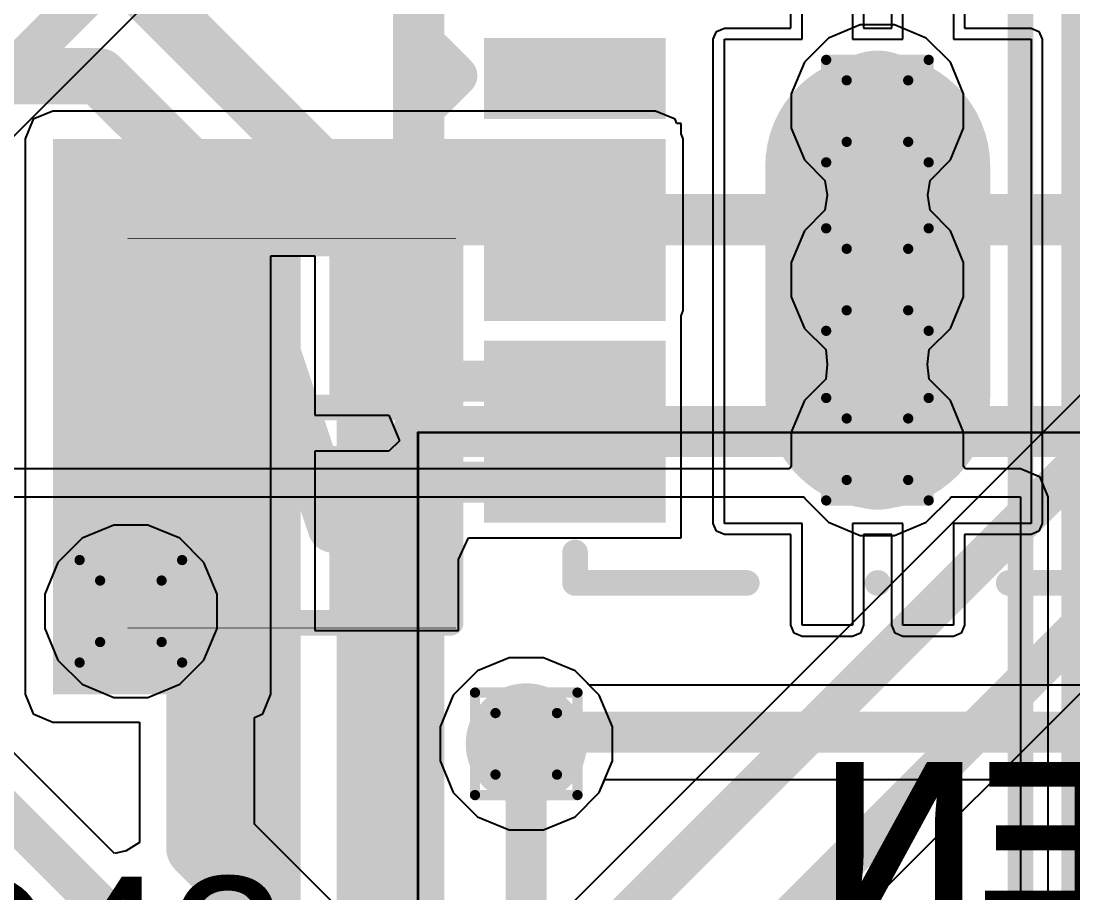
# Model space of a CAD drawing. Header units: inches. Extents: x -6 to 5433, y -4 to 5447.
# Drawn here: x 27.63 to 32.84, y 25.16 to 29.48 of the extents above; entities that cross this region are included whole.
import ezdxf

# ---------------------------------------------------------------- set-up
doc = ezdxf.new("R2010")
doc.units = ezdxf.units.IN
for name, color, linetype in [('Bottom Layer', 5, 'Continuous'), ('Bottom Overlay', 54, 'Continuous'), ('Dimensions', 6, 'Continuous'), ('Drill Drawing', 1, 'Continuous'), ('Ground', 16, 'Continuous'), ('Mechanical 4', 56, 'Continuous'), ('Power', 76, 'Continuous'), ('Top Layer', 1, 'Continuous'), ('Top Overlay', 2, 'Continuous'), ('Top Paste', 8, 'Continuous'), ('Top Solder', 216, 'Continuous'), ('Via Holes', 16, 'Continuous')]:
    doc.layers.add(name, color=color, linetype=linetype)
doc.styles.add('Arial', font='', dxfattribs={"height": 0.2})
doc.styles.add('Arial_Bold', font='', dxfattribs={"height": 0.2})
doc.styles.get('Arial').set_extended_font_data('Arial')
doc.styles.get('Arial_Bold').set_extended_font_data('Arial', bold=True)

# ---------------------------------------------------------------- blocks, each defined once
blk = doc.blocks.new('BL_R8812AF1_B_18')
at = {"layer": 'Bottom Overlay'}
blk.add_lwpolyline([(13.5, 8.9, 0.127, 0.127, 0), (-13.5, 8.9, 0.127, 0.127, 0)], format="xyseb", dxfattribs=at)
blk = doc.blocks.new('VSON_10_EP_3_3__41')
at = {"layer": 'Top Layer'}
for points in [[(-1.8999, 1.1461), (-1.0999, 1.1461), (-1.0999, 0.8461), (-1.8999, 0.8461)], [(-1.8999, 0.6462), (-1.0999, 0.6462), (-1.0999, 0.3462), (-1.8999, 0.3462)], [(-1.8999, 0.1461), (-1.0999, 0.1461), (-1.0999, -0.1539), (-1.8999, -0.1539)], [(-1.8999, -0.3538), (-1.0999, -0.3538), (-1.0999, -0.6538), (-1.8999, -0.6538)], [(-1.8999, -0.8539), (-1.0999, -0.8539), (-1.0999, -1.1539), (-1.8999, -1.1539)]]:
    blk.add_hatch(color=1, dxfattribs=at).paths.add_polyline_path(points)
h = blk.add_hatch(color=1, dxfattribs=at)
edge = h.paths.add_edge_path()
edge.add_arc((0.0015, -0.579), 0.456, 180, 360)
edge.add_line((0.4575, -0.579), (0.4575, 0.561))
edge.add_arc((0.0015, 0.561), 0.456, 0, 180)
edge.add_line((-0.4545, 0.561), (-0.4545, -0.579))
at = {"layer": 'Top Paste'}
for points in [[(-1.8999, 1.1461), (-1.0999, 1.1461), (-1.0999, 0.8461), (-1.8999, 0.8461)], [(-1.8999, 0.6462), (-1.0999, 0.6462), (-1.0999, 0.3462), (-1.8999, 0.3462)], [(-1.8999, 0.1461), (-1.0999, 0.1461), (-1.0999, -0.1539), (-1.8999, -0.1539)], [(-1.8999, -0.3538), (-1.0999, -0.3538), (-1.0999, -0.6538), (-1.8999, -0.6538)], [(-1.8999, -0.8539), (-1.0999, -0.8539), (-1.0999, -1.1539), (-1.8999, -1.1539)]]:
    blk.add_hatch(color=8, dxfattribs=at).paths.add_polyline_path(points)
h = blk.add_hatch(color=8, dxfattribs=at)
edge = h.paths.add_edge_path()
edge.add_arc((0.0015, -0.579), 0.456, 180, 360)
edge.add_line((0.4575, -0.579), (0.4575, 0.561))
edge.add_arc((0.0015, 0.561), 0.456, 0, 180)
edge.add_line((-0.4545, 0.561), (-0.4545, -0.579))
at = {"layer": 'Top Solder'}
for points in [[(-1.9507, 1.1969), (-1.0491, 1.1969), (-1.0491, 0.7953), (-1.9507, 0.7953)], [(-1.9507, 0.697), (-1.0491, 0.697), (-1.0491, 0.2954), (-1.9507, 0.2954)], [(-1.9507, 0.1969), (-1.0491, 0.1969), (-1.0491, -0.2047), (-1.9507, -0.2047)], [(-1.9507, -0.303), (-1.0491, -0.303), (-1.0491, -0.7046), (-1.9507, -0.7046)], [(-1.9507, -0.8031), (-1.0491, -0.8031), (-1.0491, -1.2047), (-1.9507, -1.2047)]]:
    blk.add_hatch(color=216, dxfattribs=at).paths.add_polyline_path(points)
h = blk.add_hatch(color=216, dxfattribs=at)
edge = h.paths.add_edge_path()
edge.add_arc((0.0015, -0.579), 0.5576, 180, 360)
edge.add_line((0.5591, -0.579), (0.5591, 0.561))
edge.add_arc((0.0015, 0.561), 0.5576, 0, 180)
edge.add_line((-0.5561, 0.561), (-0.5561, -0.579))
at = {"layer": 'Top Layer'}
for p, q in [((-0.3736, 1.191), (-0.3736, 1.7062)), ((-0.1235, 1.7062), (-0.1235, 1.191)), ((0.1264, 1.191), (0.1264, 1.7062)), ((0.3765, 1.7062), (0.3765, 1.191)), ((-0.7586, 1.191), (-0.7586, 1.191)), ((-0.7586, 1.191), (-0.3736, 1.191)), ((-0.7586, 0.8862), (-0.7586, 1.191)), ((-0.1235, 1.191), (0.1264, 1.191)), ((0.3765, 1.191), (0.7614, 1.191)), ((0.7614, 1.191), (0.7614, -1.209)), ((-0.7586, -1.209), (-0.7586, 0.8862)), ((-0.7586, 0.8862), (-0.7586, 0.8862)), ((-0.3736, -1.209), (-0.7586, -1.209)), ((-0.3736, -1.7138), (-0.3736, -1.209)), ((0.1264, -1.209), (-0.1235, -1.209)), ((-0.1235, -1.209), (-0.1235, -1.7138)), ((0.1264, -1.7138), (0.1264, -1.209)), ((0.7614, -1.209), (0.3765, -1.209)), ((0.3765, -1.209), (0.3765, -1.7138)), ((-0.1235, -1.7138), (-0.3736, -1.7138)), ((0.3765, -1.7138), (0.1264, -1.7138))]:
    blk.add_line(p, q, dxfattribs=at)
at = {"layer": 'Top Overlay'}
for points in [[(-2.2098, 1.1374, 0.2, 0.2, 0), (-2.0828, 1.0104, 0.2, 0.2, 0)], [(-2.2098, 0.8834, 0.2, 0.2, 0), (-2.2098, 1.1374, 0.2, 0.2, 0)], [(-2.2098, 0.8834, 0.2, 0.2, 0), (-2.0828, 1.0104, 0.2, 0.2, 0)], [(-1.4986, -1.5038, 0.127, 0.127, 0), (-1.4986, -1.3529, 0.127, 0.127, 0)], [(-1.4986, -1.5038, 0.127, 0.127, 0), (-0.6477, -1.5038, 0.127, 0.127, 0)], [(0.0005, -1.5038, 0.127, 0.127, 0), (0.0023, -1.5038, 0.127, 0.127, 0)], [(0.6505, -1.5038, 0.127, 0.127, 0), (1.5014, -1.5038, 0.127, 0.127, 0)]]:
    blk.add_lwpolyline(points, format="xyseb", dxfattribs=at)
for points in [[(-2.2598, 1.1374, 0.1, 0.1, 1), (-2.1598, 1.1374, 0.1, 0.1, 1)], [(-2.2598, 1.1374, 0.1, 0.1, 1), (-2.1598, 1.1374, 0.1, 0.1, 1)], [(-2.1328, 1.0104, 0.1, 0.1, 1), (-2.0328, 1.0104, 0.1, 0.1, 1)], [(-2.1328, 1.0104, 0.1, 0.1, 1), (-2.0328, 1.0104, 0.1, 0.1, 1)], [(-2.2598, 0.8834, 0.1, 0.1, 1), (-2.1598, 0.8834, 0.1, 0.1, 1)], [(-2.2598, 0.8834, 0.1, 0.1, 1), (-2.1598, 0.8834, 0.1, 0.1, 1)], [(-1.5304, -1.3529, 0.0635, 0.0635, 1), (-1.4668, -1.3529, 0.0635, 0.0635, 1)], [(-1.5304, -1.5038, 0.0635, 0.0635, 1), (-1.4668, -1.5038, 0.0635, 0.0635, 1)], [(-1.5304, -1.5038, 0.0635, 0.0635, 1), (-1.4668, -1.5038, 0.0635, 0.0635, 1)], [(-0.6795, -1.5038, 0.0635, 0.0635, 1), (-0.616, -1.5038, 0.0635, 0.0635, 1)], [(-0.0312, -1.5038, 0.0635, 0.0635, 1), (0.0323, -1.5038, 0.0635, 0.0635, 1)], [(-0.0295, -1.5038, 0.0635, 0.0635, 1), (0.034, -1.5038, 0.0635, 0.0635, 1)], [(0.6188, -1.5038, 0.0635, 0.0635, 1), (0.6823, -1.5038, 0.0635, 0.0635, 1)]]:
    blk.add_lwpolyline(points, format="xyseb", close=True, dxfattribs=at)
at = {"layer": 'Top Solder'}
for p, q in [((-0.4285, 1.246), (-0.4285, 1.7062)), ((-0.0686, 1.7062), (-0.0686, 1.246)), ((0.0715, 1.246), (0.0715, 1.7062)), ((0.4314, 1.7062), (0.4314, 1.246)), ((-0.8136, 1.191), (-0.7975, 1.2299)), ((-0.7975, 1.2299), (-0.7586, 1.246)), ((-0.7586, 1.246), (-0.4285, 1.246)), ((-0.0686, 1.246), (0.0715, 1.246)), ((0.4314, 1.246), (0.7614, 1.246)), ((0.7614, 1.246), (0.8003, 1.2299)), ((0.8003, 1.2299), (0.8164, 1.191)), ((-0.8136, 0.8862), (-0.8136, 1.191)), ((0.8164, 1.191), (0.8164, -1.209)), ((-0.8136, -1.209), (-0.8136, 0.8862)), ((-0.8136, 0.8862), (-0.8136, 0.8862)), ((-0.7975, -1.2479), (-0.8136, -1.209)), ((-0.7586, -1.264), (-0.7975, -1.2479)), ((0.8003, -1.2479), (0.7614, -1.264)), ((0.8164, -1.209), (0.8003, -1.2479)), ((-0.4285, -1.264), (-0.7586, -1.264)), ((-0.4285, -1.7138), (-0.4285, -1.264)), ((0.0715, -1.264), (-0.0686, -1.264)), ((-0.0686, -1.264), (-0.0686, -1.7138)), ((0.0715, -1.7138), (0.0715, -1.264)), ((0.7614, -1.264), (0.4314, -1.264)), ((0.4314, -1.264), (0.4314, -1.7138)), ((-0.4124, -1.7527), (-0.4285, -1.7138)), ((-0.0686, -1.7138), (-0.0847, -1.7527)), ((0.0876, -1.7527), (0.0715, -1.7138)), ((0.4314, -1.7138), (0.4153, -1.7527)), ((-0.3736, -1.7688), (-0.4124, -1.7527)), ((-0.1235, -1.7688), (-0.3736, -1.7688)), ((-0.0847, -1.7527), (-0.1235, -1.7688)), ((0.1264, -1.7688), (0.0876, -1.7527)), ((0.3765, -1.7688), (0.1264, -1.7688)), ((0.4153, -1.7527), (0.3765, -1.7688))]:
    blk.add_line(p, q, dxfattribs=at)
blk = doc.blocks.new('R___0402_57')
at = {"layer": 'Top Layer'}
for points in [[(-0.6985, -0.3175), (-0.6985, 0.3175), (-0.2413, 0.3175), (-0.2413, -0.3175)], [(0.2413, -0.3175), (0.2413, 0.3175), (0.6985, 0.3175), (0.6985, -0.3175)]]:
    blk.add_hatch(color=1, dxfattribs=at).paths.add_polyline_path(points)
at = {"layer": 'Top Paste'}
for points in [[(-0.6985, -0.3175), (-0.6985, 0.3175), (-0.2413, 0.3175), (-0.2413, -0.3175)], [(0.2413, -0.3175), (0.2413, 0.3175), (0.6985, 0.3175), (0.6985, -0.3175)]]:
    blk.add_hatch(color=8, dxfattribs=at).paths.add_polyline_path(points)
at = {"layer": 'Top Solder'}
for points in [[(-0.7535, -0.3725), (-0.7535, 0.3725), (-0.1863, 0.3725), (-0.1863, -0.3725)], [(0.1863, -0.3725), (0.1863, 0.3725), (0.7535, 0.3725), (0.7535, -0.3725)]]:
    blk.add_hatch(color=216, dxfattribs=at).paths.add_polyline_path(points)
at = {"layer": 'Top Overlay'}
for points in [[(-0.7874, -0.4064, 0.127, 0.127, 0), (-0.7874, 0.4064, 0.127, 0.127, 0)], [(-0.7874, 0.4064, 0.127, 0.127, 0), (0.7874, 0.4064, 0.127, 0.127, 0)], [(0.7874, -0.4064, 0.127, 0.127, 0), (0.7874, 0.4064, 0.127, 0.127, 0)], [(-0.7874, -0.4064, 0.127, 0.127, 0), (0.7874, -0.4064, 0.127, 0.127, 0)], [(-0.8128, -0.4318, 0.00323, 0.00323, 0), (0.8128, -0.4318, 0.00323, 0.00323, 0)]]:
    blk.add_lwpolyline(points, format="xyseb", dxfattribs=at)
for points in [[(-0.8191, 0.4064, 0.0635, 0.0635, 1), (-0.7556, 0.4064, 0.0635, 0.0635, 1)], [(-0.8191, 0.4064, 0.0635, 0.0635, 1), (-0.7556, 0.4064, 0.0635, 0.0635, 1)], [(0.7556, 0.4064, 0.0635, 0.0635, 1), (0.8191, 0.4064, 0.0635, 0.0635, 1)], [(0.7556, 0.4064, 0.0635, 0.0635, 1), (0.8191, 0.4064, 0.0635, 0.0635, 1)], [(-0.8191, -0.4064, 0.0635, 0.0635, 1), (-0.7556, -0.4064, 0.0635, 0.0635, 1)], [(-0.8191, -0.4064, 0.0635, 0.0635, 1), (-0.7556, -0.4064, 0.0635, 0.0635, 1)], [(0.7556, -0.4064, 0.0635, 0.0635, 1), (0.8191, -0.4064, 0.0635, 0.0635, 1)], [(0.7556, -0.4064, 0.0635, 0.0635, 1), (0.8191, -0.4064, 0.0635, 0.0635, 1)], [(-0.8136, -0.4318, 0.00161, 0.00161, 1), (-0.812, -0.4318, 0.00161, 0.00161, 1)], [(0.812, -0.4318, 0.00161, 0.00161, 1), (0.8136, -0.4318, 0.00161, 0.00161, 1)]]:
    blk.add_lwpolyline(points, format="xyseb", close=True, dxfattribs=at)
blk = doc.blocks.new('R___0402_60')
at = {"layer": 'Top Layer'}
for points in [[(-0.6985, -0.3175), (-0.6985, 0.3175), (-0.2413, 0.3175), (-0.2413, -0.3175)], [(0.2413, -0.3175), (0.2413, 0.3175), (0.6985, 0.3175), (0.6985, -0.3175)]]:
    blk.add_hatch(color=1, dxfattribs=at).paths.add_polyline_path(points)
at = {"layer": 'Top Paste'}
for points in [[(-0.6985, -0.3175), (-0.6985, 0.3175), (-0.2413, 0.3175), (-0.2413, -0.3175)], [(0.2413, -0.3175), (0.2413, 0.3175), (0.6985, 0.3175), (0.6985, -0.3175)]]:
    blk.add_hatch(color=8, dxfattribs=at).paths.add_polyline_path(points)
at = {"layer": 'Top Solder'}
for points in [[(-0.7535, -0.3725), (-0.7535, 0.3725), (-0.1863, 0.3725), (-0.1863, -0.3725)], [(0.1863, -0.3725), (0.1863, 0.3725), (0.7535, 0.3725), (0.7535, -0.3725)]]:
    blk.add_hatch(color=216, dxfattribs=at).paths.add_polyline_path(points)
at = {"layer": 'Top Overlay'}
for points in [[(-0.7874, 0.4064, 0.127, 0.127, 0), (-0.7874, -0.4064, 0.127, 0.127, 0)], [(0.7874, 0.4064, 0.127, 0.127, 0), (-0.7874, 0.4064, 0.127, 0.127, 0)], [(0.7874, 0.4064, 0.127, 0.127, 0), (0.7874, -0.4064, 0.127, 0.127, 0)], [(0.7874, -0.4064, 0.127, 0.127, 0), (-0.7874, -0.4064, 0.127, 0.127, 0)], [(0.8128, -0.4318, 0.00323, 0.00323, 0), (-0.8128, -0.4318, 0.00323, 0.00323, 0)]]:
    blk.add_lwpolyline(points, format="xyseb", dxfattribs=at)
for points in [[(-0.8191, 0.4064, 0.0635, 0.0635, 1), (-0.7556, 0.4064, 0.0635, 0.0635, 1)], [(-0.8191, 0.4064, 0.0635, 0.0635, 1), (-0.7556, 0.4064, 0.0635, 0.0635, 1)], [(0.7556, 0.4064, 0.0635, 0.0635, 1), (0.8191, 0.4064, 0.0635, 0.0635, 1)], [(0.7556, 0.4064, 0.0635, 0.0635, 1), (0.8191, 0.4064, 0.0635, 0.0635, 1)], [(-0.8191, -0.4064, 0.0635, 0.0635, 1), (-0.7556, -0.4064, 0.0635, 0.0635, 1)], [(-0.8191, -0.4064, 0.0635, 0.0635, 1), (-0.7556, -0.4064, 0.0635, 0.0635, 1)], [(0.7556, -0.4064, 0.0635, 0.0635, 1), (0.8191, -0.4064, 0.0635, 0.0635, 1)], [(0.7556, -0.4064, 0.0635, 0.0635, 1), (0.8191, -0.4064, 0.0635, 0.0635, 1)], [(-0.8136, -0.4318, 0.00161, 0.00161, 1), (-0.812, -0.4318, 0.00161, 0.00161, 1)], [(0.812, -0.4318, 0.00161, 0.00161, 1), (0.8136, -0.4318, 0.00161, 0.00161, 1)]]:
    blk.add_lwpolyline(points, format="xyseb", close=True, dxfattribs=at)

msp = doc.modelspace()

# ---------------------------------------------------------------- hatches: boundary and pattern name
at = {"layer": 'Bottom Layer'}
h = msp.add_hatch(color=5, dxfattribs=at)
edge = h.paths.add_edge_path()
edge.add_arc((31.8743, 29.0379), 0.3, 0, 360)
h = msp.add_hatch(color=5, dxfattribs=at)
edge = h.paths.add_edge_path()
edge.add_arc((31.8743, 28.203), 0.3, 0, 360)
h = msp.add_hatch(color=5, dxfattribs=at)
edge = h.paths.add_edge_path()
edge.add_arc((31.8743, 27.3621), 0.3, 0, 360)
h = msp.add_hatch(color=5, dxfattribs=at)
edge = h.paths.add_edge_path()
edge.add_arc((28.1741, 26.5587), 0.3, 0, 360)
h = msp.add_hatch(color=5, dxfattribs=at)
edge = h.paths.add_edge_path()
edge.add_arc((30.1337, 25.9018), 0.3, 0, 360)
at = {"layer": 'Ground'}
h = msp.add_hatch(color=16, dxfattribs=at)
edge = h.paths.add_edge_path()
edge.add_arc((31.8743, 29.0379), 0.3, 0, 360)
h = msp.add_hatch(color=16, dxfattribs=at)
edge = h.paths.add_edge_path()
edge.add_arc((31.8743, 28.203), 0.3, 0, 360)
h = msp.add_hatch(color=16, dxfattribs=at)
edge = h.paths.add_edge_path()
edge.add_arc((31.8743, 27.3621), 0.3, 0, 360)
h = msp.add_hatch(color=16, dxfattribs=at)
edge = h.paths.add_edge_path()
edge.add_arc((28.1741, 26.5587), 0.3, 0, 360)
h = msp.add_hatch(color=16, dxfattribs=at)
edge = h.paths.add_edge_path()
edge.add_arc((30.1337, 25.9018), 0.3, 0, 360)
at = {"layer": 'Power'}
h = msp.add_hatch(color=76, dxfattribs=at)
edge = h.paths.add_edge_path()
edge.add_arc((31.8743, 29.0379), 0.3, 0, 360)
h = msp.add_hatch(color=76, dxfattribs=at)
edge = h.paths.add_edge_path()
edge.add_arc((31.8743, 28.203), 0.3, 0, 360)
h = msp.add_hatch(color=76, dxfattribs=at)
edge = h.paths.add_edge_path()
edge.add_arc((31.8743, 27.3621), 0.3, 0, 360)
h = msp.add_hatch(color=76, dxfattribs=at)
edge = h.paths.add_edge_path()
edge.add_arc((28.1741, 26.5587), 0.3, 0, 360)
h = msp.add_hatch(color=76, dxfattribs=at)
edge = h.paths.add_edge_path()
edge.add_arc((30.1337, 25.9018), 0.3, 0, 360)
at = {"layer": 'Top Layer'}
h = msp.add_hatch(color=1, dxfattribs=at)
edge = h.paths.add_edge_path()
edge.add_arc((31.8743, 29.0379), 0.3, 0, 360)
for points in [[(27.7876, 26.1473), (28.7303, 26.1473), (28.7303, 28.9), (27.7876, 28.9)], [(28.1842, 28.4577), (30.7744, 28.4577), (30.7744, 28.9), (28.1842, 28.9)], [(29.9744, 28.0491), (30.7744, 28.0491), (30.7744, 28.8492), (29.9744, 28.8492)]]:
    msp.add_hatch(color=1, dxfattribs=at).paths.add_polyline_path(points)
h = msp.add_hatch(color=1, dxfattribs=at)
edge = h.paths.add_edge_path()
edge.add_arc((31.8743, 28.203), 0.3, 0, 360)
h = msp.add_hatch(color=1, dxfattribs=at)
edge = h.paths.add_edge_path()
edge.add_arc((31.8743, 27.3621), 0.3, 0, 360)
h = msp.add_hatch(color=1, dxfattribs=at)
edge = h.paths.add_edge_path()
edge.add_arc((28.1741, 26.5587), 0.3, 0, 360)
h = msp.add_hatch(color=1, dxfattribs=at)
edge = h.paths.add_edge_path()
edge.add_arc((30.1337, 25.9018), 0.3, 0, 360)
at = {"layer": 'Via Holes'}
h = msp.add_hatch(color=7, dxfattribs=at)
edge = h.paths.add_edge_path()
edge.add_arc((31.8743, 29.0379), 0.15, 0, 360)
h = msp.add_hatch(color=7, dxfattribs=at)
edge = h.paths.add_edge_path()
edge.add_arc((31.8743, 28.203), 0.15, 0, 360)
h = msp.add_hatch(color=7, dxfattribs=at)
edge = h.paths.add_edge_path()
edge.add_arc((31.8743, 27.3621), 0.15, 0, 360)
h = msp.add_hatch(color=7, dxfattribs=at)
edge = h.paths.add_edge_path()
edge.add_arc((28.1741, 26.5587), 0.15, 0, 360)
h = msp.add_hatch(color=7, dxfattribs=at)
edge = h.paths.add_edge_path()
edge.add_arc((30.1337, 25.9018), 0.15, 0, 360)

# ---------------------------------------------------------------- linework, layer by layer
at = {"layer": 'Bottom Layer'}
for points in [[(28.2062, 29.6678, 0.2794, 0.2794, 0), (29.3339, 28.5401, 0.2794, 0.2794, 0)], [(26.9502, 29.2106, 0.2794, 0.2794, 0), (28.0168, 29.2106, 0.2794, 0.2794, 0)], [(28.0168, 29.2106, 0.2794, 0.2794, 0), (28.8767, 28.3507, 0.2794, 0.2794, 0)], [(29.3339, 27.1557, 0.2794, 0.2794, 0), (29.3339, 28.5401, 0.2794, 0.2794, 0)], [(28.8767, 25.9018, 0.2794, 0.2794, 0), (28.8767, 28.3507, 0.2794, 0.2794, 0)], [(29.3339, 18.573, 0.2794, 0.2794, 0), (29.3339, 27.1557, 0.2794, 0.2794, 0)], [(28.8767, 24.9379, 0.2794, 0.2794, 0), (28.8767, 25.9018, 0.2794, 0.2794, 0)], [(30.1337, 22.8981, 0.2032, 0.2032, 0), (30.1337, 25.9018, 0.2032, 0.2032, 0)]]:
    msp.add_lwpolyline(points, format="xyseb", dxfattribs=at)
for points in [[(27.947, 29.2106, 0.1397, 0.1397, 1), (28.0867, 29.2106, 0.1397, 0.1397, 1)], [(27.947, 29.2106, 0.1397, 0.1397, 1), (28.0867, 29.2106, 0.1397, 0.1397, 1)], [(29.2641, 28.5401, 0.1397, 0.1397, 1), (29.4038, 28.5401, 0.1397, 0.1397, 1)], [(29.2641, 28.5401, 0.1397, 0.1397, 1), (29.4038, 28.5401, 0.1397, 0.1397, 1)], [(28.8069, 28.3507, 0.1397, 0.1397, 1), (28.9466, 28.3507, 0.1397, 0.1397, 1)], [(28.8069, 28.3507, 0.1397, 0.1397, 1), (28.9466, 28.3507, 0.1397, 0.1397, 1)], [(29.2641, 27.1557, 0.1397, 0.1397, 1), (29.4038, 27.1557, 0.1397, 0.1397, 1)], [(29.2641, 27.1557, 0.1397, 0.1397, 1), (29.4038, 27.1557, 0.1397, 0.1397, 1)], [(28.8069, 25.9018, 0.1397, 0.1397, 1), (28.9466, 25.9018, 0.1397, 0.1397, 1)], [(28.8069, 25.9018, 0.1397, 0.1397, 1), (28.9466, 25.9018, 0.1397, 0.1397, 1)], [(30.0829, 25.9018, 0.1016, 0.1016, 1), (30.1845, 25.9018, 0.1016, 0.1016, 1)]]:
    msp.add_lwpolyline(points, format="xyseb", close=True, dxfattribs=at)
at = {"layer": 'Dimensions'}
msp.add_lwpolyline([(32.5832, 0.9965, 0.127, 0.127, 0), (32.5832, 29.995, 0.127, 0.127, 0)], format="xyseb", dxfattribs=at)
at = {"layer": 'Drill Drawing'}
for points in [[(31.6203, 29.2919, 0.0508, 0.0508, 0), (32.1283, 29.2919, 0.0508, 0.0508, 0)], [(31.6203, 28.7839, 0.0508, 0.0508, 0), (31.6203, 29.2919, 0.0508, 0.0508, 0)], [(32.1283, 28.7839, 0.0508, 0.0508, 0), (32.1283, 29.2919, 0.0508, 0.0508, 0)], [(31.7219, 29.1903, 0.0508, 0.0508, 0), (32.0267, 29.1903, 0.0508, 0.0508, 0)], [(31.7219, 28.8855, 0.0508, 0.0508, 0), (31.7219, 29.1903, 0.0508, 0.0508, 0)], [(32.0267, 28.8855, 0.0508, 0.0508, 0), (32.0267, 29.1903, 0.0508, 0.0508, 0)], [(31.7219, 28.8855, 0.0508, 0.0508, 0), (32.0267, 28.8855, 0.0508, 0.0508, 0)], [(31.6203, 28.7839, 0.0508, 0.0508, 0), (32.1283, 28.7839, 0.0508, 0.0508, 0)], [(31.6203, 28.457, 0.0508, 0.0508, 0), (32.1283, 28.457, 0.0508, 0.0508, 0)], [(31.6203, 27.949, 0.0508, 0.0508, 0), (31.6203, 28.457, 0.0508, 0.0508, 0)], [(32.1283, 27.949, 0.0508, 0.0508, 0), (32.1283, 28.457, 0.0508, 0.0508, 0)], [(31.7219, 28.3554, 0.0508, 0.0508, 0), (32.0267, 28.3554, 0.0508, 0.0508, 0)], [(31.7219, 28.0506, 0.0508, 0.0508, 0), (31.7219, 28.3554, 0.0508, 0.0508, 0)], [(32.0267, 28.0506, 0.0508, 0.0508, 0), (32.0267, 28.3554, 0.0508, 0.0508, 0)], [(31.7219, 28.0506, 0.0508, 0.0508, 0), (32.0267, 28.0506, 0.0508, 0.0508, 0)], [(31.6203, 27.949, 0.0508, 0.0508, 0), (32.1283, 27.949, 0.0508, 0.0508, 0)], [(31.6203, 27.6161, 0.0508, 0.0508, 0), (32.1283, 27.6161, 0.0508, 0.0508, 0)], [(31.6203, 27.1081, 0.0508, 0.0508, 0), (31.6203, 27.6161, 0.0508, 0.0508, 0)], [(32.1283, 27.1081, 0.0508, 0.0508, 0), (32.1283, 27.6161, 0.0508, 0.0508, 0)], [(31.7219, 27.5145, 0.0508, 0.0508, 0), (32.0267, 27.5145, 0.0508, 0.0508, 0)], [(31.7219, 27.2097, 0.0508, 0.0508, 0), (31.7219, 27.5145, 0.0508, 0.0508, 0)], [(32.0267, 27.2097, 0.0508, 0.0508, 0), (32.0267, 27.5145, 0.0508, 0.0508, 0)], [(31.7219, 27.2097, 0.0508, 0.0508, 0), (32.0267, 27.2097, 0.0508, 0.0508, 0)], [(31.6203, 27.1081, 0.0508, 0.0508, 0), (32.1283, 27.1081, 0.0508, 0.0508, 0)], [(27.9201, 26.8127, 0.0508, 0.0508, 0), (28.4281, 26.8127, 0.0508, 0.0508, 0)], [(27.9201, 26.3047, 0.0508, 0.0508, 0), (27.9201, 26.8127, 0.0508, 0.0508, 0)], [(28.4281, 26.3047, 0.0508, 0.0508, 0), (28.4281, 26.8127, 0.0508, 0.0508, 0)], [(28.0217, 26.7111, 0.0508, 0.0508, 0), (28.3265, 26.7111, 0.0508, 0.0508, 0)], [(28.0217, 26.4063, 0.0508, 0.0508, 0), (28.0217, 26.7111, 0.0508, 0.0508, 0)], [(28.3265, 26.4063, 0.0508, 0.0508, 0), (28.3265, 26.7111, 0.0508, 0.0508, 0)], [(28.0217, 26.4063, 0.0508, 0.0508, 0), (28.3265, 26.4063, 0.0508, 0.0508, 0)], [(27.9201, 26.3047, 0.0508, 0.0508, 0), (28.4281, 26.3047, 0.0508, 0.0508, 0)], [(29.8797, 26.1558, 0.0508, 0.0508, 0), (30.3877, 26.1558, 0.0508, 0.0508, 0)], [(29.8797, 25.6478, 0.0508, 0.0508, 0), (29.8797, 26.1558, 0.0508, 0.0508, 0)], [(30.3877, 25.6478, 0.0508, 0.0508, 0), (30.3877, 26.1558, 0.0508, 0.0508, 0)], [(29.9813, 26.0542, 0.0508, 0.0508, 0), (30.2861, 26.0542, 0.0508, 0.0508, 0)], [(29.9813, 25.7494, 0.0508, 0.0508, 0), (29.9813, 26.0542, 0.0508, 0.0508, 0)], [(30.2861, 25.7494, 0.0508, 0.0508, 0), (30.2861, 26.0542, 0.0508, 0.0508, 0)], [(29.9813, 25.7494, 0.0508, 0.0508, 0), (30.2861, 25.7494, 0.0508, 0.0508, 0)], [(29.8797, 25.6478, 0.0508, 0.0508, 0), (30.3877, 25.6478, 0.0508, 0.0508, 0)]]:
    msp.add_lwpolyline(points, format="xyseb", dxfattribs=at)
for points in [[(31.6076, 29.2919, 0.0254, 0.0254, 1), (31.633, 29.2919, 0.0254, 0.0254, 1)], [(31.6076, 29.2919, 0.0254, 0.0254, 1), (31.633, 29.2919, 0.0254, 0.0254, 1)], [(32.1156, 29.2919, 0.0254, 0.0254, 1), (32.141, 29.2919, 0.0254, 0.0254, 1)], [(32.1156, 29.2919, 0.0254, 0.0254, 1), (32.141, 29.2919, 0.0254, 0.0254, 1)], [(31.7092, 29.1903, 0.0254, 0.0254, 1), (31.7346, 29.1903, 0.0254, 0.0254, 1)], [(31.7092, 29.1903, 0.0254, 0.0254, 1), (31.7346, 29.1903, 0.0254, 0.0254, 1)], [(32.014, 29.1903, 0.0254, 0.0254, 1), (32.0394, 29.1903, 0.0254, 0.0254, 1)], [(32.014, 29.1903, 0.0254, 0.0254, 1), (32.0394, 29.1903, 0.0254, 0.0254, 1)], [(31.7092, 28.8855, 0.0254, 0.0254, 1), (31.7346, 28.8855, 0.0254, 0.0254, 1)], [(31.7092, 28.8855, 0.0254, 0.0254, 1), (31.7346, 28.8855, 0.0254, 0.0254, 1)], [(32.014, 28.8855, 0.0254, 0.0254, 1), (32.0394, 28.8855, 0.0254, 0.0254, 1)], [(32.014, 28.8855, 0.0254, 0.0254, 1), (32.0394, 28.8855, 0.0254, 0.0254, 1)], [(31.6076, 28.7839, 0.0254, 0.0254, 1), (31.633, 28.7839, 0.0254, 0.0254, 1)], [(31.6076, 28.7839, 0.0254, 0.0254, 1), (31.633, 28.7839, 0.0254, 0.0254, 1)], [(32.1156, 28.7839, 0.0254, 0.0254, 1), (32.141, 28.7839, 0.0254, 0.0254, 1)], [(32.1156, 28.7839, 0.0254, 0.0254, 1), (32.141, 28.7839, 0.0254, 0.0254, 1)], [(31.6076, 28.457, 0.0254, 0.0254, 1), (31.633, 28.457, 0.0254, 0.0254, 1)], [(31.6076, 28.457, 0.0254, 0.0254, 1), (31.633, 28.457, 0.0254, 0.0254, 1)], [(32.1156, 28.457, 0.0254, 0.0254, 1), (32.141, 28.457, 0.0254, 0.0254, 1)], [(32.1156, 28.457, 0.0254, 0.0254, 1), (32.141, 28.457, 0.0254, 0.0254, 1)], [(31.7092, 28.3554, 0.0254, 0.0254, 1), (31.7346, 28.3554, 0.0254, 0.0254, 1)], [(31.7092, 28.3554, 0.0254, 0.0254, 1), (31.7346, 28.3554, 0.0254, 0.0254, 1)], [(32.014, 28.3554, 0.0254, 0.0254, 1), (32.0394, 28.3554, 0.0254, 0.0254, 1)], [(32.014, 28.3554, 0.0254, 0.0254, 1), (32.0394, 28.3554, 0.0254, 0.0254, 1)], [(31.7092, 28.0506, 0.0254, 0.0254, 1), (31.7346, 28.0506, 0.0254, 0.0254, 1)], [(31.7092, 28.0506, 0.0254, 0.0254, 1), (31.7346, 28.0506, 0.0254, 0.0254, 1)], [(32.014, 28.0506, 0.0254, 0.0254, 1), (32.0394, 28.0506, 0.0254, 0.0254, 1)], [(32.014, 28.0506, 0.0254, 0.0254, 1), (32.0394, 28.0506, 0.0254, 0.0254, 1)], [(31.6076, 27.949, 0.0254, 0.0254, 1), (31.633, 27.949, 0.0254, 0.0254, 1)], [(31.6076, 27.949, 0.0254, 0.0254, 1), (31.633, 27.949, 0.0254, 0.0254, 1)], [(32.1156, 27.949, 0.0254, 0.0254, 1), (32.141, 27.949, 0.0254, 0.0254, 1)], [(32.1156, 27.949, 0.0254, 0.0254, 1), (32.141, 27.949, 0.0254, 0.0254, 1)], [(31.6076, 27.6161, 0.0254, 0.0254, 1), (31.633, 27.6161, 0.0254, 0.0254, 1)], [(31.6076, 27.6161, 0.0254, 0.0254, 1), (31.633, 27.6161, 0.0254, 0.0254, 1)], [(32.1156, 27.6161, 0.0254, 0.0254, 1), (32.141, 27.6161, 0.0254, 0.0254, 1)], [(32.1156, 27.6161, 0.0254, 0.0254, 1), (32.141, 27.6161, 0.0254, 0.0254, 1)], [(31.7092, 27.5145, 0.0254, 0.0254, 1), (31.7346, 27.5145, 0.0254, 0.0254, 1)], [(31.7092, 27.5145, 0.0254, 0.0254, 1), (31.7346, 27.5145, 0.0254, 0.0254, 1)], [(32.014, 27.5145, 0.0254, 0.0254, 1), (32.0394, 27.5145, 0.0254, 0.0254, 1)], [(32.014, 27.5145, 0.0254, 0.0254, 1), (32.0394, 27.5145, 0.0254, 0.0254, 1)], [(31.7092, 27.2097, 0.0254, 0.0254, 1), (31.7346, 27.2097, 0.0254, 0.0254, 1)], [(31.7092, 27.2097, 0.0254, 0.0254, 1), (31.7346, 27.2097, 0.0254, 0.0254, 1)], [(32.014, 27.2097, 0.0254, 0.0254, 1), (32.0394, 27.2097, 0.0254, 0.0254, 1)], [(32.014, 27.2097, 0.0254, 0.0254, 1), (32.0394, 27.2097, 0.0254, 0.0254, 1)], [(31.6076, 27.1081, 0.0254, 0.0254, 1), (31.633, 27.1081, 0.0254, 0.0254, 1)], [(31.6076, 27.1081, 0.0254, 0.0254, 1), (31.633, 27.1081, 0.0254, 0.0254, 1)], [(32.1156, 27.1081, 0.0254, 0.0254, 1), (32.141, 27.1081, 0.0254, 0.0254, 1)], [(32.1156, 27.1081, 0.0254, 0.0254, 1), (32.141, 27.1081, 0.0254, 0.0254, 1)], [(27.9074, 26.8127, 0.0254, 0.0254, 1), (27.9328, 26.8127, 0.0254, 0.0254, 1)], [(27.9074, 26.8127, 0.0254, 0.0254, 1), (27.9328, 26.8127, 0.0254, 0.0254, 1)], [(28.4154, 26.8127, 0.0254, 0.0254, 1), (28.4408, 26.8127, 0.0254, 0.0254, 1)], [(28.4154, 26.8127, 0.0254, 0.0254, 1), (28.4408, 26.8127, 0.0254, 0.0254, 1)], [(28.009, 26.7111, 0.0254, 0.0254, 1), (28.0344, 26.7111, 0.0254, 0.0254, 1)], [(28.009, 26.7111, 0.0254, 0.0254, 1), (28.0344, 26.7111, 0.0254, 0.0254, 1)], [(28.3138, 26.7111, 0.0254, 0.0254, 1), (28.3392, 26.7111, 0.0254, 0.0254, 1)], [(28.3138, 26.7111, 0.0254, 0.0254, 1), (28.3392, 26.7111, 0.0254, 0.0254, 1)], [(28.009, 26.4063, 0.0254, 0.0254, 1), (28.0344, 26.4063, 0.0254, 0.0254, 1)], [(28.009, 26.4063, 0.0254, 0.0254, 1), (28.0344, 26.4063, 0.0254, 0.0254, 1)], [(28.3138, 26.4063, 0.0254, 0.0254, 1), (28.3392, 26.4063, 0.0254, 0.0254, 1)], [(28.3138, 26.4063, 0.0254, 0.0254, 1), (28.3392, 26.4063, 0.0254, 0.0254, 1)], [(27.9074, 26.3047, 0.0254, 0.0254, 1), (27.9328, 26.3047, 0.0254, 0.0254, 1)], [(27.9074, 26.3047, 0.0254, 0.0254, 1), (27.9328, 26.3047, 0.0254, 0.0254, 1)], [(28.4154, 26.3047, 0.0254, 0.0254, 1), (28.4408, 26.3047, 0.0254, 0.0254, 1)], [(28.4154, 26.3047, 0.0254, 0.0254, 1), (28.4408, 26.3047, 0.0254, 0.0254, 1)], [(29.867, 26.1558, 0.0254, 0.0254, 1), (29.8924, 26.1558, 0.0254, 0.0254, 1)], [(29.867, 26.1558, 0.0254, 0.0254, 1), (29.8924, 26.1558, 0.0254, 0.0254, 1)], [(30.375, 26.1558, 0.0254, 0.0254, 1), (30.4004, 26.1558, 0.0254, 0.0254, 1)], [(30.375, 26.1558, 0.0254, 0.0254, 1), (30.4004, 26.1558, 0.0254, 0.0254, 1)], [(29.9686, 26.0542, 0.0254, 0.0254, 1), (29.994, 26.0542, 0.0254, 0.0254, 1)], [(29.9686, 26.0542, 0.0254, 0.0254, 1), (29.994, 26.0542, 0.0254, 0.0254, 1)], [(30.2734, 26.0542, 0.0254, 0.0254, 1), (30.2988, 26.0542, 0.0254, 0.0254, 1)], [(30.2734, 26.0542, 0.0254, 0.0254, 1), (30.2988, 26.0542, 0.0254, 0.0254, 1)], [(29.9686, 25.7494, 0.0254, 0.0254, 1), (29.994, 25.7494, 0.0254, 0.0254, 1)], [(29.9686, 25.7494, 0.0254, 0.0254, 1), (29.994, 25.7494, 0.0254, 0.0254, 1)], [(30.2734, 25.7494, 0.0254, 0.0254, 1), (30.2988, 25.7494, 0.0254, 0.0254, 1)], [(30.2734, 25.7494, 0.0254, 0.0254, 1), (30.2988, 25.7494, 0.0254, 0.0254, 1)], [(29.867, 25.6478, 0.0254, 0.0254, 1), (29.8924, 25.6478, 0.0254, 0.0254, 1)], [(29.867, 25.6478, 0.0254, 0.0254, 1), (29.8924, 25.6478, 0.0254, 0.0254, 1)], [(30.375, 25.6478, 0.0254, 0.0254, 1), (30.4004, 25.6478, 0.0254, 0.0254, 1)], [(30.375, 25.6478, 0.0254, 0.0254, 1), (30.4004, 25.6478, 0.0254, 0.0254, 1)]]:
    msp.add_lwpolyline(points, format="xyseb", close=True, dxfattribs=at)
at = {"layer": 'Ground'}
for p, q in [((27.1338, 28.4551), (31.8516, 33.173)), ((37.1892, 31.9402), (29.9931, 24.7441)), ((31.3001, 24.5739), (37.8113, 31.0851)), ((28.0892, 26.9857), (27.9322, 26.9207)), ((28.259, 26.9857), (28.0892, 26.9857)), ((28.416, 26.9207), (28.259, 26.9857)), ((27.9322, 26.9207), (27.8121, 26.8005)), ((28.5361, 26.8005), (28.416, 26.9207)), ((27.8121, 26.8005), (27.7471, 26.6436)), ((28.6011, 26.6436), (28.5361, 26.8005)), ((27.7471, 26.6436), (27.7471, 26.4737)), ((28.6011, 26.4737), (28.6011, 26.6436)), ((27.7471, 26.4737), (27.8121, 26.3168)), ((28.5361, 26.3168), (28.6011, 26.4737)), ((30.0488, 26.3288), (29.8919, 26.2637)), ((30.2187, 26.3288), (30.0488, 26.3288)), ((30.3756, 26.2637), (30.2187, 26.3288)), ((27.8121, 26.3168), (27.9322, 26.1967)), ((28.416, 26.1967), (28.5361, 26.3168)), ((29.8919, 26.2637), (29.7717, 26.1436)), ((30.4957, 26.1436), (30.3756, 26.2637)), ((27.9322, 26.1967), (28.0892, 26.1317)), ((28.259, 26.1317), (28.416, 26.1967)), ((28.0892, 26.1317), (28.259, 26.1317)), ((29.7717, 26.1436), (29.7067, 25.9867)), ((30.5607, 25.9867), (30.4957, 26.1436)), ((29.7067, 25.9867), (29.7067, 25.8168)), ((30.5607, 25.8168), (30.5607, 25.9867)), ((29.7067, 25.8168), (29.7717, 25.6599)), ((30.4957, 25.6599), (30.5607, 25.8168)), ((29.7717, 25.6599), (29.8919, 25.5398)), ((30.3756, 25.5398), (30.4957, 25.6599)), ((29.8919, 25.5398), (30.0488, 25.4748)), ((30.2187, 25.4748), (30.3756, 25.5398)), ((30.0488, 25.4748), (30.2187, 25.4748))]:
    msp.add_line(p, q, dxfattribs=at)
for points in [[(26.9689, 28.6199, 0.2032, 0.2032, 0), (31.7551, 33.4061, 0.2032, 0.2032, 0)], [(30.0896, 24.511, 0.2032, 0.2032, 0), (37.354, 31.7754, 0.2032, 0.2032, 0)], [(30.0947, 23.6982, 0.2032, 0.2032, 0), (37.7147, 31.3182, 0.2032, 0.2032, 0)]]:
    msp.add_lwpolyline(points, format="xyseb", dxfattribs=at)
at = {"layer": 'Mechanical 4'}
for points in [[(29.6, 27.831, 0.254, 0.254, 0), (29.6, 30.9397, 0.254, 0.254, 0)], [(28.1607, 26.976, 0.254, 0.254, 0), (28.6687, 28.5, 0.254, 0.254, 0)], [(28.4147, 28.5, 0.254, 0.254, 0), (36.1162, 28.5, 0.254, 0.254, 0)], [(28.6687, 28.5, 0.254, 0.254, 0), (29.1767, 26.976, 0.254, 0.254, 0)], [(28.6687, 24.8245, 0.254, 0.254, 0), (28.6687, 28.5, 0.254, 0.254, 0)], [(29.6, 12.55, 0.254, 0.254, 0), (29.6, 27.45, 0.254, 0.254, 0)], [(29.6, 27.45, 0.254, 0.254, 0), (56.4, 27.45, 0.254, 0.254, 0)], [(29.5972, 27.445, 0.0127, 0.0127, 0), (56.3972, 27.445, 0.0127, 0.0127, 0)], [(29.5972, 12.545, 0.0127, 0.0127, 0), (29.5972, 27.445, 0.0127, 0.0127, 0)]]:
    msp.add_lwpolyline(points, format="xyseb", dxfattribs=at)
for points in [[(28.3512, 28.5, 0.127, 0.127, 1), (28.4782, 28.5, 0.127, 0.127, 1)], [(28.6052, 28.5, 0.127, 0.127, 1), (28.7322, 28.5, 0.127, 0.127, 1)], [(28.6052, 28.5, 0.127, 0.127, 1), (28.7322, 28.5, 0.127, 0.127, 1)], [(28.6052, 28.5, 0.127, 0.127, 1), (28.7322, 28.5, 0.127, 0.127, 1)], [(29.5365, 27.831, 0.127, 0.127, 1), (29.6635, 27.831, 0.127, 0.127, 1)], [(29.5365, 27.45, 0.127, 0.127, 1), (29.6635, 27.45, 0.127, 0.127, 1)], [(29.5365, 27.45, 0.127, 0.127, 1), (29.6635, 27.45, 0.127, 0.127, 1)], [(29.594, 27.445, 0.00635, 0.00635, 1), (29.6004, 27.445, 0.00635, 0.00635, 1)], [(29.594, 27.445, 0.00635, 0.00635, 1), (29.6004, 27.445, 0.00635, 0.00635, 1)], [(28.0972, 26.976, 0.127, 0.127, 1), (28.2242, 26.976, 0.127, 0.127, 1)], [(29.1132, 26.976, 0.127, 0.127, 1), (29.2402, 26.976, 0.127, 0.127, 1)]]:
    msp.add_lwpolyline(points, format="xyseb", close=True, dxfattribs=at)
at = {"layer": 'Power'}
for p, q in [((31.7893, 29.4649), (31.6324, 29.3999)), ((31.9592, 29.4649), (31.7893, 29.4649)), ((32.1161, 29.3999), (31.9592, 29.4649)), ((31.6324, 29.3999), (31.5123, 29.2798)), ((32.2363, 29.2798), (32.1161, 29.3999)), ((31.5123, 29.2798), (31.4473, 29.1228)), ((32.3013, 29.1228), (32.2363, 29.2798)), ((31.4473, 29.1228), (31.4473, 28.9529)), ((32.3013, 28.9529), (32.3013, 29.1228)), ((31.4473, 28.9529), (31.5123, 28.796)), ((32.2363, 28.796), (32.3013, 28.9529)), ((31.5123, 28.796), (31.6136, 28.6947)), ((32.1349, 28.6947), (32.2363, 28.796)), ((31.6136, 28.6947), (31.6244, 28.6205)), ((32.1242, 28.6205), (32.1349, 28.6947)), ((31.6244, 28.6205), (31.6136, 28.5462)), ((32.1349, 28.5462), (32.1242, 28.6205)), ((31.6136, 28.5462), (31.5123, 28.4449)), ((32.2363, 28.4449), (32.1349, 28.5462)), ((31.5123, 28.4449), (31.4473, 28.288)), ((32.3013, 28.288), (32.2363, 28.4449)), ((31.4473, 28.288), (31.4473, 28.1181)), ((32.3013, 28.1181), (32.3013, 28.288)), ((31.4473, 28.1181), (31.5123, 27.9611)), ((32.2363, 27.9611), (32.3013, 28.1181)), ((31.5123, 27.9611), (31.6179, 27.8556)), ((32.1307, 27.8556), (32.2363, 27.9611)), ((31.6179, 27.8556), (31.6259, 27.7826)), ((32.1226, 27.7826), (32.1307, 27.8556)), ((31.6259, 27.7826), (31.6179, 27.7096)), ((32.1307, 27.7096), (32.1226, 27.7826)), ((31.6179, 27.7096), (31.5123, 27.604)), ((32.2363, 27.604), (32.1307, 27.7096)), ((31.5123, 27.604), (31.4473, 27.4471)), ((32.3013, 27.4471), (32.2363, 27.604)), ((31.4473, 27.4471), (31.4473, 27.2772)), ((32.3013, 27.2772), (32.3013, 27.4471)), ((31.4473, 27.2772), (31.4385, 27.2641)), ((32.31, 27.2641), (32.3013, 27.2772)), ((31.4385, 27.2641), (25.2302, 27.2641)), ((32.5832, 27.2641), (32.31, 27.2641)), ((32.6804, 27.2238), (32.5832, 27.2641)), ((32.7207, 27.1266), (32.6804, 27.2238)), ((25.2302, 27.1266), (31.5096, 27.1266)), ((31.5096, 27.1266), (31.5123, 27.1202)), ((31.5123, 27.1202), (31.6324, 27.0001)), ((32.1161, 27.0001), (32.2363, 27.1202)), ((32.2363, 27.1202), (32.2389, 27.1266)), ((32.2389, 27.1266), (32.5832, 27.1266)), ((32.5832, 27.1266), (32.5832, 23.8172)), ((32.7207, 23.8172), (32.7207, 27.1266)), ((31.6324, 27.0001), (31.7893, 26.9351)), ((31.9592, 26.9351), (32.1161, 27.0001)), ((31.7893, 26.9351), (31.9592, 26.9351)), ((30.0488, 26.3288), (29.8919, 26.2637)), ((30.2187, 26.3288), (30.0488, 26.3288)), ((30.3756, 26.2637), (30.2187, 26.3288)), ((29.8919, 26.2637), (29.7717, 26.1436)), ((30.4957, 26.1436), (30.3756, 26.2637)), ((29.7717, 26.1436), (29.7067, 25.9867)), ((30.5607, 25.9867), (30.4957, 26.1436)), ((29.7067, 25.9867), (29.7067, 25.8168)), ((30.5607, 25.8168), (30.5607, 25.9867)), ((29.7067, 25.8168), (29.7717, 25.6599)), ((30.4957, 25.6599), (30.5607, 25.8168)), ((29.7717, 25.6599), (29.8919, 25.5398)), ((30.3756, 25.5398), (30.4957, 25.6599)), ((29.8919, 25.5398), (30.0488, 25.4748)), ((30.2187, 25.4748), (30.3756, 25.5398)), ((30.0488, 25.4748), (30.2187, 25.4748))]:
    msp.add_line(p, q, dxfattribs=at)
at = {"layer": 'Top Layer'}
for p, q in [((27.6904, 28.9972), (27.6501, 28.9)), ((27.7876, 29.0375), (27.6904, 28.9972)), ((30.7744, 29.0375), (27.7876, 29.0375)), ((30.8716, 28.9972), (30.7744, 29.0375)), ((30.8803, 28.9762), (30.8716, 28.9972)), ((30.9014, 28.9762), (30.8803, 28.9762)), ((30.9014, 28.9253), (30.9014, 28.9762)), ((27.6501, 28.9), (27.6501, 26.1473)), ((30.9119, 28.9), (30.9014, 28.9253)), ((30.9119, 28.8492), (30.9119, 28.9)), ((30.9119, 28.0491), (30.9119, 28.8492)), ((30.9119, 28.8492), (30.9119, 28.8492)), ((28.8677, 26.1473), (28.8677, 28.3202)), ((28.8677, 28.3202), (29.0859, 28.3202)), ((29.0859, 28.3202), (29.0859, 27.5306)), ((28.093, 25.3576), (25.2209, 28.2298)), ((30.9014, 28.0238), (30.9119, 28.0491)), ((30.9014, 26.9221), (30.9014, 28.0238)), ((29.0859, 27.5306), (29.4528, 27.5306)), ((29.4528, 27.5306), (29.5047, 27.4036)), ((29.5047, 27.4036), (29.4528, 27.3528)), ((29.4528, 27.3528), (29.0859, 27.3528)), ((29.0859, 27.3528), (29.0859, 26.4638)), ((29.7971, 26.8159), (29.8474, 26.9221)), ((29.8474, 26.9221), (30.9014, 26.9221)), ((29.7971, 26.4638), (29.7971, 26.8159)), ((29.0859, 26.4638), (29.7971, 26.4638)), ((30.0488, 26.3288), (29.8919, 26.2637)), ((30.2187, 26.3288), (30.0488, 26.3288)), ((30.3756, 26.2637), (30.2187, 26.3288)), ((29.8919, 26.2637), (29.7717, 26.1436)), ((30.4475, 26.1919), (30.3756, 26.2637)), ((32.8803, 26.1919), (30.4475, 26.1919)), ((27.6501, 26.1473), (27.6904, 26.0501)), ((28.8275, 26.0501), (28.8677, 26.1473)), ((29.7717, 26.1436), (29.7067, 25.9867)), ((27.6904, 26.0501), (27.7876, 26.0098)), ((28.7866, 26.0331), (28.8275, 26.0501)), ((28.7866, 25.5043), (28.7866, 26.0331)), ((27.7876, 26.0098), (28.2168, 26.0098)), ((28.2168, 26.0098), (28.2168, 25.4135)), ((29.7067, 25.9867), (29.7067, 25.8168)), ((29.7067, 25.8168), (29.7717, 25.6599)), ((30.4957, 25.6599), (30.523, 25.7257)), ((30.523, 25.7257), (32.8803, 25.7257)), ((29.7717, 25.6599), (29.8919, 25.5398)), ((30.3756, 25.5398), (30.4957, 25.6599)), ((29.9267, 24.3641), (28.7866, 25.5043)), ((29.8919, 25.5398), (30.0488, 25.4748)), ((30.2187, 25.4748), (30.3756, 25.5398)), ((30.0488, 25.4748), (30.2187, 25.4748)), ((28.2168, 25.4135), (28.1515, 25.3712)), ((28.1515, 25.3712), (28.093, 25.3576))]:
    msp.add_line(p, q, dxfattribs=at)
for points in [[(31.8743, 28.9086, 0.254, 0.254, 0), (31.8766, 28.9109, 0.254, 0.254, 0)], [(31.8743, 28.203, 0.254, 0.254, 0), (31.8758, 28.2015, 0.254, 0.254, 0)], [(31.8758, 28.194, 0.254, 0.254, 0), (31.8758, 28.2015, 0.254, 0.254, 0)], [(25.0561, 28.0649, 0.2032, 0.2032, 0), (29.8292, 23.2918, 0.2032, 0.2032, 0)], [(28.5017, 26.9083, 0.3048, 0.3048, 0), (28.5017, 27.9751, 0.3048, 0.3048, 0)], [(29.4415, 27.9751, 0.2032, 0.2032, 0), (29.7173, 27.6992, 0.2032, 0.2032, 0)], [(29.7173, 27.6992, 0.2032, 0.2032, 0), (30.3744, 27.6992, 0.2032, 0.2032, 0)], [(29.4415, 26.9232, 0.2032, 0.2032, 0), (29.7173, 27.1991, 0.2032, 0.2032, 0)], [(29.7173, 27.1991, 0.2032, 0.2032, 0), (30.3744, 27.1991, 0.2032, 0.2032, 0)], [(28.5017, 25.3863, 0.3048, 0.3048, 0), (28.5017, 26.9083, 0.3048, 0.3048, 0)], [(30.1337, 25.9018, 0.2032, 0.2032, 0), (30.1908, 25.9588, 0.2032, 0.2032, 0)], [(30.1908, 25.9588, 0.2032, 0.2032, 0), (33.3248, 25.9588, 0.2032, 0.2032, 0)], [(28.5017, 25.3863, 0.3048, 0.3048, 0), (29.8087, 24.0792, 0.3048, 0.3048, 0)]]:
    msp.add_lwpolyline(points, format="xyseb", dxfattribs=at)
for points in [[(31.8108, 28.9086, 0.127, 0.127, 1), (31.9378, 28.9086, 0.127, 0.127, 1)], [(31.8131, 28.9109, 0.127, 0.127, 1), (31.9401, 28.9109, 0.127, 0.127, 1)], [(31.8108, 28.203, 0.127, 0.127, 1), (31.9378, 28.203, 0.127, 0.127, 1)], [(31.8123, 28.2015, 0.127, 0.127, 1), (31.9393, 28.2015, 0.127, 0.127, 1)], [(31.8123, 28.2015, 0.127, 0.127, 1), (31.9393, 28.2015, 0.127, 0.127, 1)], [(31.8123, 28.194, 0.127, 0.127, 1), (31.9393, 28.194, 0.127, 0.127, 1)], [(28.4255, 27.9751, 0.1524, 0.1524, 1), (28.5779, 27.9751, 0.1524, 0.1524, 1)], [(29.3907, 27.9751, 0.1016, 0.1016, 1), (29.4923, 27.9751, 0.1016, 0.1016, 1)], [(29.6665, 27.6992, 0.1016, 0.1016, 1), (29.7681, 27.6992, 0.1016, 0.1016, 1)], [(29.6665, 27.6992, 0.1016, 0.1016, 1), (29.7681, 27.6992, 0.1016, 0.1016, 1)], [(30.3236, 27.6992, 0.1016, 0.1016, 1), (30.4252, 27.6992, 0.1016, 0.1016, 1)], [(29.6665, 27.1991, 0.1016, 0.1016, 1), (29.7681, 27.1991, 0.1016, 0.1016, 1)], [(29.6665, 27.1991, 0.1016, 0.1016, 1), (29.7681, 27.1991, 0.1016, 0.1016, 1)], [(30.3236, 27.1991, 0.1016, 0.1016, 1), (30.4252, 27.1991, 0.1016, 0.1016, 1)], [(28.4255, 26.9083, 0.1524, 0.1524, 1), (28.5779, 26.9083, 0.1524, 0.1524, 1)], [(28.4255, 26.9083, 0.1524, 0.1524, 1), (28.5779, 26.9083, 0.1524, 0.1524, 1)], [(29.3907, 26.9232, 0.1016, 0.1016, 1), (29.4923, 26.9232, 0.1016, 0.1016, 1)], [(30.14, 25.9588, 0.1016, 0.1016, 1), (30.2416, 25.9588, 0.1016, 0.1016, 1)], [(30.14, 25.9588, 0.1016, 0.1016, 1), (30.2416, 25.9588, 0.1016, 0.1016, 1)], [(30.0829, 25.9018, 0.1016, 0.1016, 1), (30.1845, 25.9018, 0.1016, 0.1016, 1)], [(28.4255, 25.3863, 0.1524, 0.1524, 1), (28.5779, 25.3863, 0.1524, 0.1524, 1)], [(28.4255, 25.3863, 0.1524, 0.1524, 1), (28.5779, 25.3863, 0.1524, 0.1524, 1)]]:
    msp.add_lwpolyline(points, format="xyseb", close=True, dxfattribs=at)

# ---------------------------------------------------------------- block references
for name, p in [('VSON_10_EP_3_3__41', (31.8743, 28.203)), ('R___0402_57', (28.9716, 26.9083))]:
    msp.add_blockref(name, p)
for name, p, rotation in [('BL_R8812AF1_B_18', (23.9484, 19.6337), 270), ('R___0402_60', (28.9716, 27.9751), 180)]:
    msp.add_blockref(name, p, dxfattribs=dict(rotation=rotation))

# ---------------------------------------------------------------- texts
at = {"layer": 'Bottom Overlay', "style": 'Arial_Bold', "text_generation_flag": 2}
msp.add_text('VOXL EN', height=0.762, rotation=360, dxfattribs=at).set_placement((36.2702, 25.0504))
at = {"layer": 'Top Overlay', "style": 'Arial'}
msp.add_text('C43', height=0.762, dxfattribs=at).set_placement((27.0005, 24.4808))

doc.saveas('drawing.dxf')
